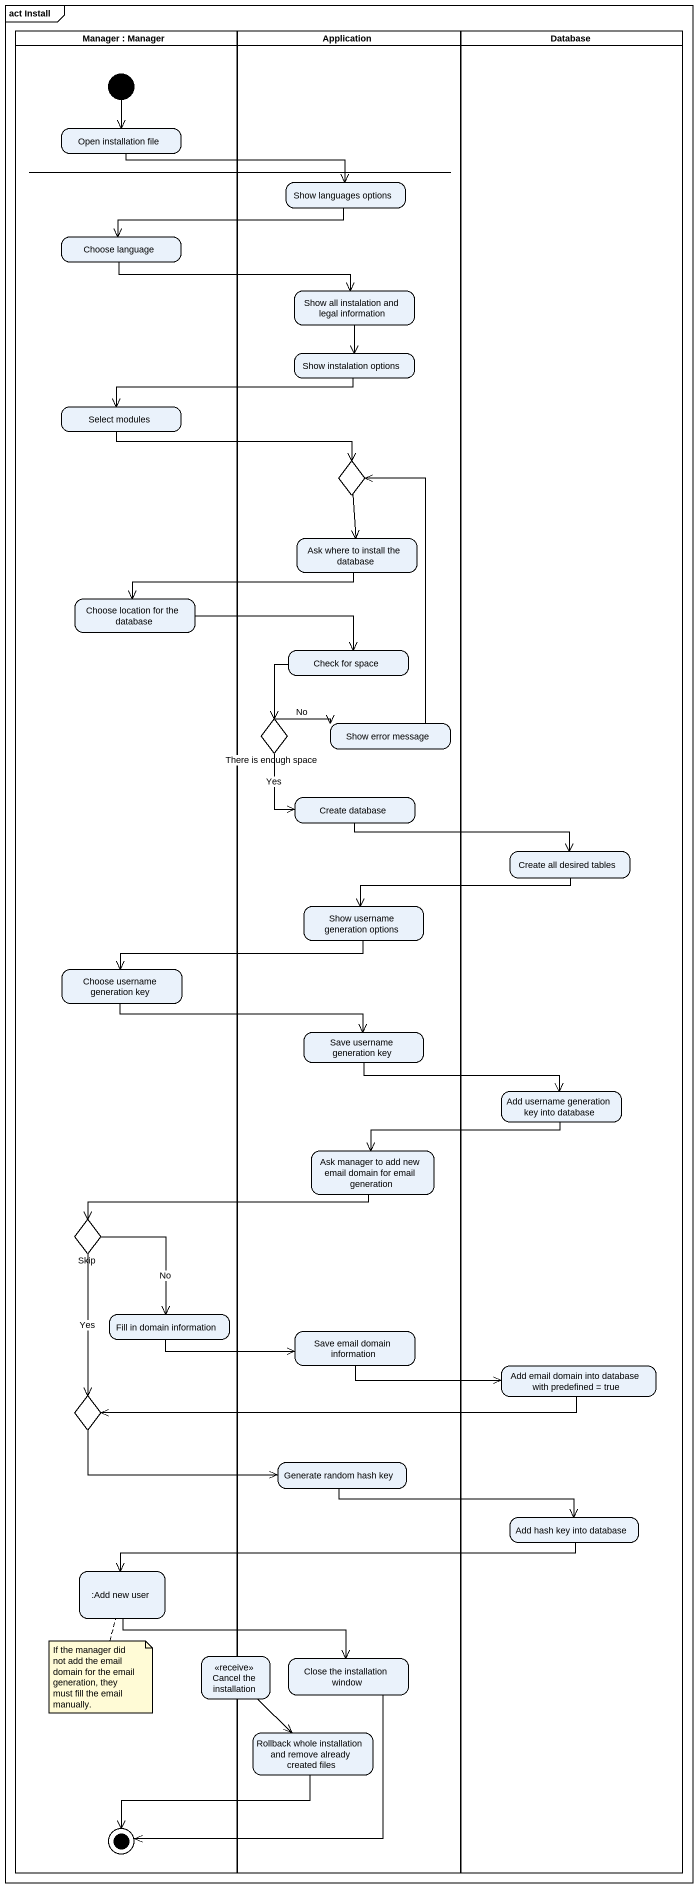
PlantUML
@startuml
mainframe act Install
hide empty description
state "Manager : Manager" as Manager <<partition>> {
  state "Open installation file" as Open_installation_file
  state "Choose language" as Choose_language
  state "Select modules" as Select_modules
  state "Choose location for the database" as Choose_location_for_the
  state "Choose username generation key" as Choose_username_generation
  state Skip <<choice>>
  state "Fill in domain information" as Fill_in_domain_information
  state choice2 <<choice>>
  state ":Add new user" as Add_new_user
  state final1 <<end>>
  [*] --> Open_installation_file
}
state Application <<partition>> {
  state "Show languages options" as Show_languages_options
  state "Show all instalation and legal information" as Show_all_instalation_and
  state "Show instalation options" as Show_instalation_options
  state choice1 <<choice>>
  state "Ask where to install the database" as Ask_where_to_install_the
  state "Check for space" as Check_for_space
  state "There is enough space" as There_is_enough_space <<choice>>
  state "Show error message" as Show_error_message
  state "Create database" as Create_database
  state "Show username generation options" as Show_username_generation
  state "Save username generation key" as Save_username_generation_key
  state "Ask manager to add new email domain for email generation" as Ask_manager_to_add_new
  state "Save email domain information" as Save_email_domain
  state "Generate random hash key" as Generate_random_hash_key
  state "Close the installation window" as Close_the_installation
  state "Rollback whole installation and remove already created files" as Rollback_whole_installation
}
state "Database" as Database_ <<partition>> {
  state "Create all desired tables" as Create_all_desired_tables
  state "Add username generation key into database" as Add_username_generation_key
  state "Add email domain into database with predefined = true" as Add_email_domain_into
  state "Add hash key into database" as Add_hash_key_into_database
}
state " " as state1 {
  state "Cancel the installation" as Cancel_the_installation <<receive>>
}
Open_installation_file -right-> Show_languages_options
Show_languages_options -left-> Choose_language
Choose_language -right-> Show_all_instalation_and
Show_all_instalation_and --> Show_instalation_options
Show_instalation_options -left-> Select_modules
Select_modules -right-> choice1
choice1 --> Ask_where_to_install_the
Ask_where_to_install_the -left-> Choose_location_for_the
Choose_location_for_the -right-> Check_for_space
Check_for_space --> There_is_enough_space
There_is_enough_space -right-> Show_error_message : No
There_is_enough_space --> Create_database : Yes
Show_error_message -up-> choice1
Create_database -right-> Create_all_desired_tables
Create_all_desired_tables -left-> Show_username_generation
Show_username_generation -left-> Choose_username_generation
Choose_username_generation -right-> Save_username_generation_key
Save_username_generation_key -right-> Add_username_generation_key
Add_username_generation_key -left-> Ask_manager_to_add_new
Ask_manager_to_add_new -left-> Skip
Skip --> Fill_in_domain_information : No
Skip --> choice2 : Yes
Fill_in_domain_information -right-> Save_email_domain
Save_email_domain -right-> Add_email_domain_into
Add_email_domain_into -left-> choice2
choice2 -right-> Generate_random_hash_key
Generate_random_hash_key -right-> Add_hash_key_into_database
Add_hash_key_into_database -left-> Add_new_user
Add_new_user -right-> Close_the_installation
Cancel_the_installation --> Rollback_whole_installation
Close_the_installation --> final1
Rollback_whole_installation -left-> final1
note bottom of Add_new_user : If the manager did not add the email domain for the email generation, they must fill the email manually.
@enduml
